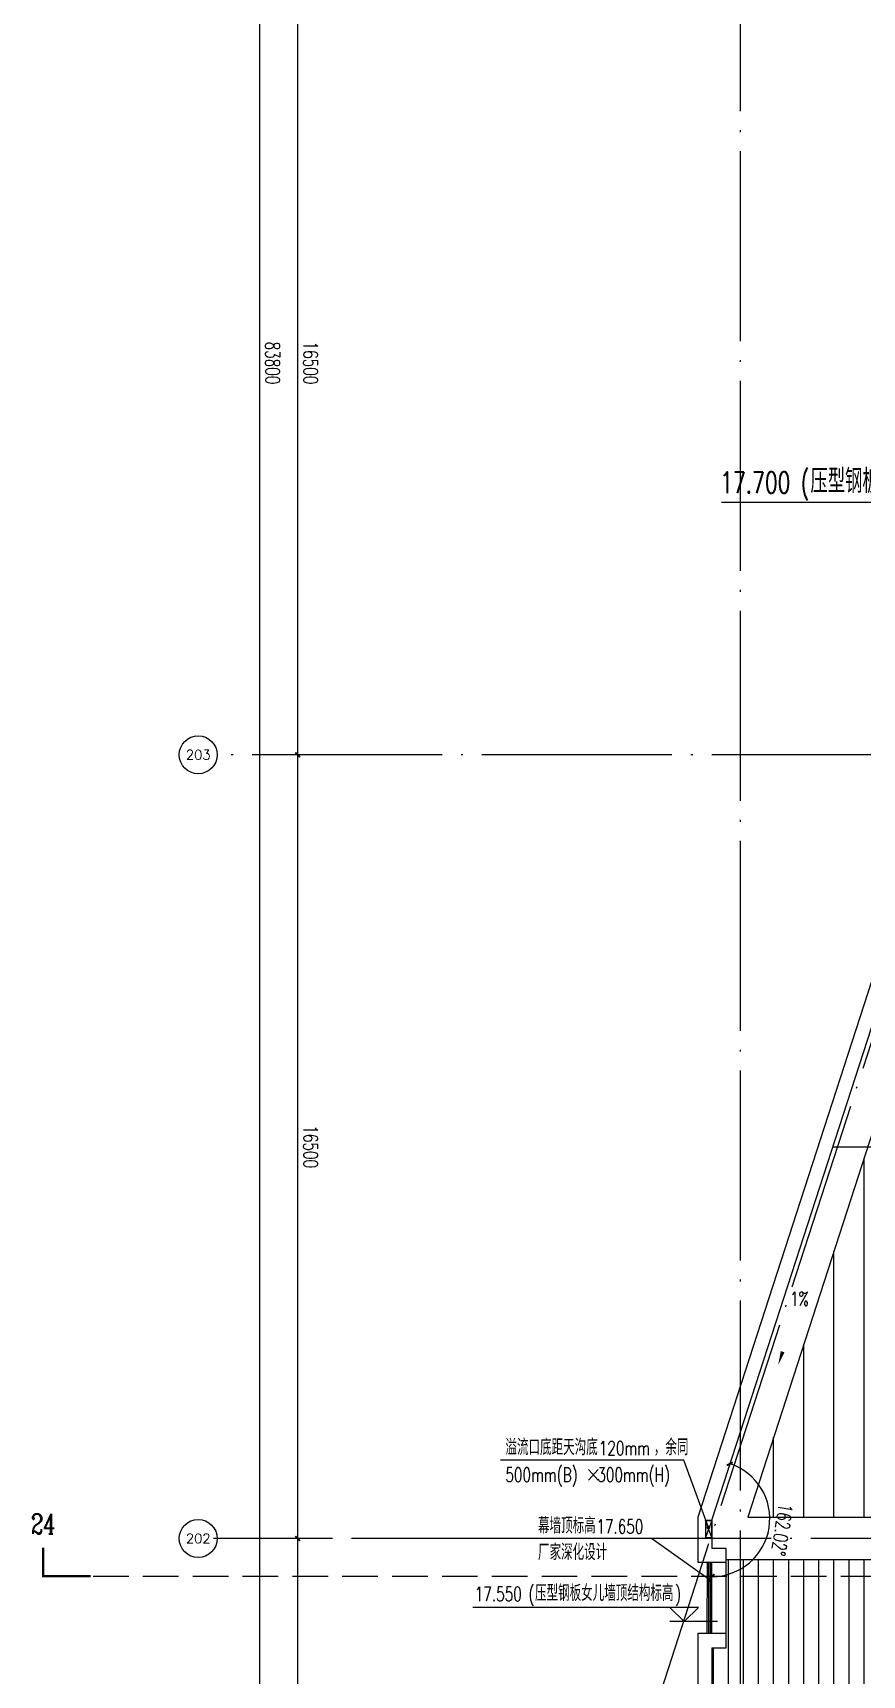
# Model space of a CAD drawing. Extents: x -1313754 to 847533, y 489853 to 941203.
# Drawn here: x 199941 to 217410, y 653694 to 688271 of the extents above; entities that cross this region are included whole.
import ezdxf
from ezdxf.enums import TextEntityAlignment as Align

# ---------------------------------------------------------------- set-up
doc = ezdxf.new("R2010")
doc.units = 0
doc.header["$LTSCALE"] = 1000
doc.header["$MEASUREMENT"] = 0
doc.linetypes.add('DASH', pattern=[0.35, 0.25, -0.1])
doc.linetypes.add('DOTE', pattern=[2.42, 2, -0.2, 0.02, -0.2])
doc.layers.get('Defpoints').update_dxf_attribs({"color": 210})
for name, color, linetype in [('A-AXIS-D', 1, 'Continuous'), ('A-AXIS-DOTE', 14, 'DOTE'), ('A-AXIS-SYMB', 3, 'Continuous'), ('A-HATCH-2', 251, 'Continuous'), ('A-LIN-V', 9, 'Continuous'), ('A-SFCE', 30, 'Continuous'), ('A-WINDOW', 140, 'Continuous'), ('AS-WALL', 40, 'Continuous'), ('DIM_SYMB', 3, 'Continuous'), ('PUB_TEXT', 7, 'Continuous'), ('虹吸溢流', 3, 'Continuous'), ('虹吸雨水斗', 6, 'Continuous'), ('虹吸雨水标注XT', 7, 'Continuous')]:
    doc.layers.add(name, color=color, linetype=linetype)
doc.styles.add('_TCH_AXIS', font='COMPLEX', dxfattribs={"bigfont": 'GBCBIG'})
doc.styles.add('_TCH_DIM', font='SIMPLEX', dxfattribs={"bigfont": 'GBCBIG'})
doc.styles.add('_TCH_DIM_T3', font='SIMPLEX', dxfattribs={"width": 0.705882, "bigfont": 'GBCBIG'})
doc.styles.add('_TCH_LABEL', font='COMPLEX', dxfattribs={"bigfont": 'GBCBIG'})
doc.dimstyles.new('_TCH_ARCH&&100', dxfattribs={"dimtxt": 297.5, "dimasz": 100, "dimexe": 100, "dimexo": 100, "dimgap": 126.25, "dimtad": 1, "dimdec": 0, "dimzin": 0, "dimdsep": 46, "dimtxsty": '_TCH_DIM_T3', "dimblk": 'ARCHTICK', "dimcen": 0.09, "dimclrt": 7, "dimazin": 2, "dimtfac": 1, "dimtdec": 0, "dimtix": 1, "dimtmove": 2, "dimatfit": 3, "dimfxl": 0, "dimtolj": 1, "dimtzin": 0, "dimarcsym": 0})

# ---------------------------------------------------------------- blocks, each defined once
blk = doc.blocks.new('rrrrrrrrrrrrrrrrrrrrr')
at = {"layer": 'A-HATCH-2'}
h = blk.add_hatch(dxfattribs=at)
h.set_pattern_fill('ANSI31', color=256, scale=400, angle=45)
h.set_pattern_definition([(90, (-500100, 0), (-635, 0), [])])
h.paths.add_polyline_path([(-266220, 664820), (-133684.3, 664820), (-128454.2, 664820), (-128454.2, 657020), (-285102.1, 657020), (-282571.9, 664820), (-262540, 664820)])
h = blk.add_hatch(dxfattribs=at)
h.set_pattern_fill('ANSI31', color=256, scale=200, angle=45)
h.set_pattern_definition([(90, (-500100, 0), (-317.5, 0), [])])
h.paths.add_polyline_path([(-266220, 648320), (-133684.3, 648320), (-128454.2, 648320), (-128454.2, 656120), (-285554.2, 656120), (-285554.2, 654270), (-285854.2, 654270), (-285854.2, 648345), (-262540, 648320)])
at = {"layer": 'A-AXIS-SYMB'}
for p, q in [((-278870, 678380), (-285650, 678380)), ((-287130, 656570), (-289623.4, 656570)), ((-285886.5, 655690), (-287130, 656570)), ((-286140.8, 655120.9), (-290894.1, 655120.9)), ((-286440.8, 654820.9), (-286740.8, 655120.9)), ((-286440.8, 654820.9), (-286140.8, 655120.9)), ((-285740.8, 654820.9), (-286740.8, 654820.9))]:
    blk.add_line(p, q, dxfattribs=at)
at = {"layer": 'A-AXIS-SYMB', "const_width": 40}
blk.add_lwpolyline([(-285870.2, 655678.4, 1), (-285902.8, 655701.5, 1)], format="xyb", close=True, dxfattribs=at)
at = {"layer": 'A-LIN-V'}
for points in [[(-280041.7, 672620), (-285102.1, 657020), (-128454.2, 657020)], [(-128454.2, 656120), (-285554.2, 656120)]]:
    blk.add_lwpolyline(points, dxfattribs=at)
at = {"layer": 'A-SFCE'}
for p, q in [((-285854.2, 656370), (-285554.2, 656370)), ((-285554.2, 654270), (-285554.2, 656370)), ((-286154.2, 656070), (-285554.2, 656070)), ((-285854.2, 654570), (-285854.2, 656070)), ((-285854.2, 654270), (-285554.2, 654270))]:
    blk.add_line(p, q, dxfattribs=at)
for points in [[(-285554.2, 654570), (-286154.2, 654570), (-286154.2, 639420), (-128154.2, 639420), (-128154.2, 639420), (-128154.2, 723220), (-264679.1, 723220), (-286154.2, 657017.5), (-286154.2, 656070)], [(-285854.2, 654270), (-285854.2, 639720), (-128454.2, 639720), (-128454.2, 722920), (-264461, 722920), (-285854.2, 656970), (-285854.2, 656370)], [(-283307.8, 664820), (-128454.2, 664820)]]:
    blk.add_lwpolyline(points, dxfattribs=at)
at = {"layer": 'A-WINDOW'}
for p, q in [((-285954.2, 654570.3), (-285951, 656070)), ((-285921.2, 654570.2), (-285918, 656070)), ((-285887.2, 654570.1), (-285884.1, 656070))]:
    blk.add_line(p, q, dxfattribs=at)
at = {"layer": 'PUB_TEXT', "style": '_TCH_DIM', "width": 0.705882}
for s, height, p in [('(', 446.2, (-283990, 678580)), ('17.700', 446.25, (-285685, 678580)), ('17.650', 297.5, (-288289.7, 656675)), ('(', 297.5, (-289720.8, 655254.2)), (')', 297.5, (-286631.8, 655254.2)), ('17.550', 297.5, (-290850.8, 655254.2))]:
    blk.add_text(s, height=height, dxfattribs=at).set_placement(p)
at = {"layer": 'PUB_TEXT', "style": '_TCH_DIM'}
for s, height, p in [('压型钢板女儿墙顶结构标高', 506.383, (-283780, 678580)), ('幕墙顶标高', 337.59, (-289518.4, 656675)), ('厂家深化设计', 337.59, (-289518.4, 656115)), ('压型钢板女儿墙顶结构标高', 337.589, (-289580.8, 655254.2))]:
    blk.add_text(s, height=height, dxfattribs=at).set_placement(p)
blk = doc.blocks.new('_ArchTick')
at = {"color": 0, "linetype": 'ByBlock', "const_width": 0.4}
blk.add_lwpolyline([(-0.5, -0.5), (0.5, 0.5)], dxfattribs=at)
blk = doc.blocks.new('*D1229')
at = {"layer": 'A-AXIS-D', "color": 0, "lineweight": -2}
for p, q in [((-73024, -148250), (-73846, -148250)), ((-73746, -148250), (-73746, -164750)), ((-73024, -164750), (-73846, -164750))]:
    blk.add_line(p, q, dxfattribs=at)
at = {"layer": 'Defpoints', "color": 0}
for p in [(-72924, -148250), (-73746, -164750), (-72924, -164750)]:
    blk.add_point(p, dxfattribs=at)
at = {"layer": 'A-AXIS-D', "color": 0, "lineweight": -2, "xscale": 100, "yscale": 100, "zscale": 100}
for p, rotation in [((-73746, -148250), 90), ((-73746, -164750), 270)]:
    blk.add_blockref('_ArchTick', p, dxfattribs=dict(at, rotation=rotation))
at = {"layer": 'A-AXIS-D', "color": 7, "insert": (-73471, -156500), "char_height": 297.5, "attachment_point": 5, "rotation": 270, "style": '_TCH_DIM_T3'}
blk.add_mtext('\\A1;16500', dxfattribs=at)
blk = doc.blocks.new('*D1230')
at = {"layer": 'A-AXIS-D', "color": 0, "lineweight": -2}
for p, q in [((-73024, -131750), (-73846, -131750)), ((-73746, -131750), (-73746, -148250)), ((-73024, -148250), (-73846, -148250))]:
    blk.add_line(p, q, dxfattribs=at)
at = {"layer": 'Defpoints', "color": 0}
for p in [(-72924, -131750), (-73746, -148250), (-72924, -148250)]:
    blk.add_point(p, dxfattribs=at)
at = {"layer": 'A-AXIS-D', "color": 0, "lineweight": -2, "xscale": 100, "yscale": 100, "zscale": 100}
for p, rotation in [((-73746, -131750), 90), ((-73746, -148250), 270)]:
    blk.add_blockref('_ArchTick', p, dxfattribs=dict(at, rotation=rotation))
at = {"layer": 'A-AXIS-D', "color": 7, "insert": (-73471, -140000), "char_height": 297.5, "attachment_point": 5, "rotation": 270, "style": '_TCH_DIM_T3'}
blk.add_mtext('\\A1;16500', dxfattribs=at)
blk = doc.blocks.new('*D1231')
at = {"layer": 'A-AXIS-D', "color": 0, "lineweight": -2}
for p, q in [((-73024, -115250), (-73846, -115250)), ((-73746, -115250), (-73746, -131750)), ((-73024, -131750), (-73846, -131750))]:
    blk.add_line(p, q, dxfattribs=at)
at = {"layer": 'Defpoints', "color": 0}
for p in [(-72924, -115250), (-73746, -131750), (-72924, -131750)]:
    blk.add_point(p, dxfattribs=at)
at = {"layer": 'A-AXIS-D', "color": 0, "lineweight": -2, "xscale": 100, "yscale": 100, "zscale": 100}
for p, rotation in [((-73746, -115250), 90), ((-73746, -131750), 270)]:
    blk.add_blockref('_ArchTick', p, dxfattribs=dict(at, rotation=rotation))
at = {"layer": 'A-AXIS-D', "color": 7, "insert": (-73471, -123500), "char_height": 297.5, "attachment_point": 5, "rotation": 270, "style": '_TCH_DIM_T3'}
blk.add_mtext('\\A1;16500', dxfattribs=at)
blk = doc.blocks.new('*D1407')
at = {"layer": 'A-AXIS-D', "color": 0, "lineweight": -2}
for p, q in [((-73124, -81600), (-74646, -81600)), ((-74546, -81600), (-74546, -165400)), ((-73124, -165400), (-74646, -165400))]:
    blk.add_line(p, q, dxfattribs=at)
at = {"layer": 'Defpoints', "color": 0}
for p in [(-73024, -81600), (-74546, -165400), (-73024, -165400)]:
    blk.add_point(p, dxfattribs=at)
at = {"layer": 'A-AXIS-D', "color": 0, "lineweight": -2, "xscale": 100, "yscale": 100, "zscale": 100}
for p, rotation in [((-74546, -81600), 90), ((-74546, -165400), 270)]:
    blk.add_blockref('_ArchTick', p, dxfattribs=dict(at, rotation=rotation))
at = {"layer": 'A-AXIS-D', "color": 7, "insert": (-74271, -123500), "char_height": 297.5, "attachment_point": 5, "rotation": 270, "style": '_TCH_DIM_T3'}
blk.add_mtext('\\A1;83800', dxfattribs=at)
blk = doc.blocks.new('*D1488')
at = {"layer": 'A-AXIS-D', "color": 0, "lineweight": -2}
blk.add_arc((-65018, -147834), 1218, 270, 72.0237, dxfattribs=at)
at = {"layer": 'Defpoints', "color": 0}
for p in [(-64642, -146676), (-65018, -147834), (-64033, -148550), (-65018, -149052)]:
    blk.add_point(p, dxfattribs=at)
at = {"layer": 'A-AXIS-D', "color": 0, "lineweight": -2, "xscale": 100, "yscale": 100, "zscale": 100}
for p, rotation in [((-64642, -146676), 162.0237134182049), ((-65018, -149052), 180.0000000000003)]:
    blk.add_blockref('_ArchTick', p, dxfattribs=dict(at, rotation=rotation))
at = {"layer": 'A-AXIS-D', "color": 7, "insert": (-63544, -148067), "char_height": 297.5, "attachment_point": 5, "rotation": 261.0119, "style": '_TCH_DIM_T3'}
blk.add_mtext('\\A1;162.02°', dxfattribs=at)
blk = doc.blocks.new('溢流口')
at = {"layer": '虹吸雨水标注XT'}
for p, q in [((-250, 98), (250, -98)), ((250, 98), (-250, -98)), ((250, -98), (250, 98))]:
    blk.add_line(p, q, dxfattribs=at)
blk.add_lwpolyline([(-250, 98), (250, 98), (250, -98), (-250, -98)], close=True, dxfattribs=at)
blk = doc.blocks.new('21321423')
at = {"layer": 'A-AXIS-SYMB'}
for p, q in [((213650, 658220), (209790, 658220)), ((214170, 656801), (213650, 658220))]:
    blk.add_line(p, q, dxfattribs=at)
blk.add_lwpolyline([(216025, 661370, 0, 0, 0), (215639, 660219, 0, 80, 0), (215734, 660503, 0, 0, 0)], format="xyseb", dxfattribs=at)
at = {"layer": 'A-AXIS-SYMB', "const_width": 40}
blk.add_lwpolyline([(214177, 656782, 1), (214163, 656820, 1)], format="xyb", close=True, dxfattribs=at)
at = {"layer": '虹吸溢流', "ltscale": 200, "xscale": -0.70754716981, "yscale": 0.70754716981, "zscale": 0.70754716981, "rotation": 270}
blk.add_blockref('溢流口', (214177, 656770), dxfattribs=at)
at = {"layer": 'PUB_TEXT', "style": '_TCH_DIM', "width": 0.705882}
for s, p in [('1%%%', (215889, 661470)), ('120mm', (211861, 658325)), ('500mm(B)', (209895, 657765)), ('300mm(H)', (211831, 657765))]:
    blk.add_text(s, height=297.5, dxfattribs=at).set_placement(p)
at = {"layer": 'PUB_TEXT', "style": '_TCH_DIM'}
for s, height, p in [('溢流口底距天沟底', 337.6, (209895, 658325)), ('，余同', 337.6, (213021, 658325)), ('×', 338, (211585, 657765))]:
    blk.add_text(s, height=height, dxfattribs=at).set_placement(p)
blk = doc.blocks.new('dote')
at = {"layer": 'A-AXIS-D'}
for centre in [(-75839, -131748.9), (-75839, -148248.9)]:
    blk.add_circle(centre, 400, dxfattribs=at)
at = {"layer": 'A-AXIS-DOTE', "ltscale": 2}
for p, q in [((-64417.8, -171438.9), (-64417.8, -75850)), ((98696.4, -131750), (-75513.6, -131750)), ((100786.4, -148250), (-75513.6, -148250))]:
    blk.add_line(p, q, dxfattribs=at)
blk.add_lwpolyline([(-66316.4, -152160.4), (-42470.2, -78666)], dxfattribs=at)
at = {"layer": 'DIM_SYMB', "const_width": 50}
blk.add_lwpolyline([(-79103.6, -148440.9), (-79103.6, -149040.9), (-78103.6, -149040.9)], dxfattribs=at)
at = {"layer": 'DIM_SYMB', "linetype": 'DASH', "ltscale": 3}
blk.add_lwpolyline([(-79103.6, -149040.9), (-59213.6, -149040.9)], dxfattribs=at)
at = {"layer": 'PUB_TEXT', "style": '_TCH_AXIS'}
for s, p, p2 in [('203', (-76100, -131850.4), (-75578, -131850.4)), ('202', (-76100, -148350.4), (-75578, -148350.4))]:
    blk.add_text(s, height=202.97, dxfattribs=at).set_placement(p, p2, align=Align.FIT)
at = {"layer": 'PUB_TEXT', "style": '_TCH_LABEL', "width": 0.705882}
blk.add_text('24', height=425, dxfattribs=at).set_placement((-79360.8, -148153.4))
at = {"layer": 'A-AXIS-D'}
for base, p1, p2, picture, middle in [((-74546.2, -165400), (-73024, -81600), (-73024, -165400), '*D1407', (-74271.2, -123500)), ((-73746.2, -131750), (-72924, -115250), (-72924, -131750), '*D1231', (-73471.2, -123500)), ((-73746.2, -148250), (-72924, -131750), (-72924, -148250), '*D1230', (-73471.2, -140000)), ((-73746.2, -164750), (-72924, -148250), (-72924, -164750), '*D1229', (-73471.2, -156500))]:
    dim = blk.add_linear_dim(base=base, p1=p1, p2=p2, angle=270, dimstyle='_TCH_ARCH&&100', override={"dimgap": 0}, dxfattribs=at)
    dim.commit()
    dim.dimension.update_dxf_attribs({"geometry": picture, "text_midpoint": middle, "dimtype": 161, "text_rotation": 270})
dim = blk.add_angular_dim_3p(base=(-64032.7, -148549.7), center=(-65017.8, -147834.2), p1=(-65017.8, -149051.7), p2=(-64642, -146676.1), dimstyle='_TCH_ARCH&&100', override={"dimgap": 0}, dxfattribs=at)
dim.commit()
dim.dimension.update_dxf_attribs({"geometry": '*D1488', "text_midpoint": (-63543.6, -148067.4), "dimtype": 165, "text_rotation": 261.01186})

msp = doc.modelspace()

# ---------------------------------------------------------------- block references
msp.add_blockref('rrrrrrrrrrrrrrrrrrrrr', (500100, 0))
at = {"layer": 'AS-WALL'}
msp.add_blockref('dote', (279263.6, 804820), dxfattribs=at)
at = {"layer": '虹吸雨水斗', "linetype": 'Continuous'}
msp.add_blockref('21321423', (0, 0), dxfattribs=at)

doc.saveas('drawing.dxf')
